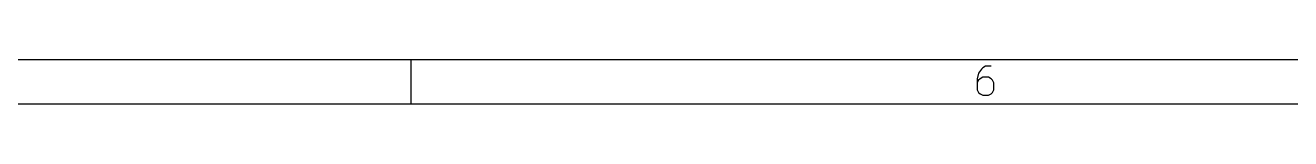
# Model space of a CAD drawing. Header units: inches. Extents: x 0.4 to 16.1, y -11.3 to -0.4.
# Drawn here: x 9.557 to 11.786, y -11.299 to -11.221 of the extents above; entities that cross this region are included whole.
import ezdxf

# ---------------------------------------------------------------- set-up
doc = ezdxf.new("R2010")
doc.units = ezdxf.units.IN
doc.header["$MEASUREMENT"] = 0
doc.layers.add('RED', color=14, linetype='CONTINUOUS')

msp = doc.modelspace()

# ---------------------------------------------------------------- linework, layer by layer
at = {"layer": 'RED', "linetype": 'CONTINUOUS'}
for p, q in [((16.0626, -11.2206), (0.4724, -11.2206)), ((10.2362, -11.2206), (10.2362, -11.2993)), ((11.2439, -11.2346), (11.2414, -11.237)), ((11.2487, -11.2321), (11.2439, -11.2346)), ((11.2585, -11.2321), (11.2487, -11.2321)), ((11.2365, -11.2443), (11.2341, -11.2541)), ((11.2341, -11.2541), (11.2341, -11.2736)), ((11.2365, -11.2565), (11.2341, -11.2614)), ((11.2414, -11.237), (11.2365, -11.2443)), ((11.239, -11.2541), (11.2365, -11.2565)), ((11.2439, -11.2516), (11.239, -11.2541)), ((11.2536, -11.2516), (11.2439, -11.2516)), ((11.2585, -11.2541), (11.2536, -11.2516)), ((11.2609, -11.2565), (11.2585, -11.2541)), ((11.2633, -11.2614), (11.2609, -11.2565)), ((11.2341, -11.2736), (11.2365, -11.2784)), ((11.2365, -11.2784), (11.239, -11.2809)), ((11.2585, -11.2809), (11.2609, -11.2784)), ((11.2609, -11.2784), (11.2633, -11.2736)), ((11.2633, -11.2736), (11.2633, -11.2614)), ((16.1413, -11.2993), (0.3937, -11.2993)), ((11.239, -11.2809), (11.2439, -11.2833)), ((11.2439, -11.2833), (11.2536, -11.2833)), ((11.2536, -11.2833), (11.2585, -11.2809))]:
    msp.add_line(p, q, dxfattribs=at)

doc.saveas('drawing.dxf')
